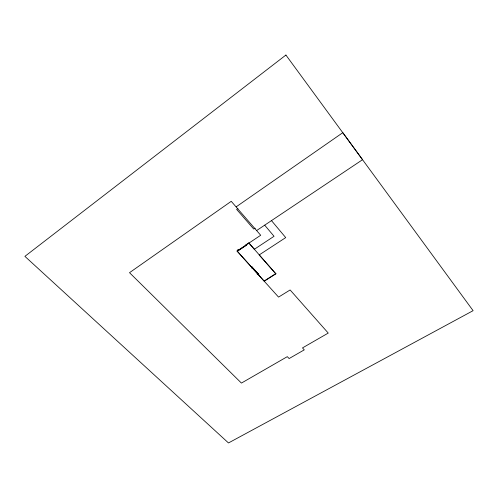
<?xml version="1.0" encoding="UTF-8"?>
<svg xmlns="http://www.w3.org/2000/svg" width="498" height="498" viewBox="0 0 498 498"><rect width="100%" height="100%" fill="white"/><g stroke="black" fill="none" stroke-linecap="round" stroke-linejoin="round"><path stroke-width="0.75" d="M237.042 251.011L260.697 235.261L231.24 201.316L129.517 272.68L241.424 383.08L287.315 356.649L289.114 358.554L304.278 349.851L302.485 347.909L328.244 333.075L290.122 289.961L278.55 297.107L237.042 251.011L264.245 281.221L275.88 273.85L259.165 254.945L285.721 237.596L271.466 220.602M264.668 225.158L274.043 236.289L254.223 249.355M258.723 274.41L258.499 274.809L258.798 274.491L251.764 266.679L251.465 266.996L251.764 266.679M256.725 230.487L362.55 159.702L342.817 132.661L236.195 206.826M245.713 244.972L248.795 242.918L275.88 273.85M246.659 244.997L237.478 251.11L246.659 244.997L246.435 244.618M237.59 250.917L237.26 250.724L237.478 251.11M237.397 208.407L237.944 208.475L236.631 209.384L253.737 229.061L255.038 228.19L254.97 228.657M238.231 250.077L238.268 250.469M237.415 250.899L238.187 250.382M245.807 245.309L246.591 244.786M252.368 267.351L252.225 267.706M251.646 268.08L252.517 267.513M257.186 274.224L258.051 273.67M258.201 273.832L257.765 273.85M264.257 280.928L275.88 273.558M237.764 249.56L238.461 250.338M251.664 266.741L258.792 274.622M245.881 245.396L245.452 245.271L245.688 245.526M248.795 242.918L254.241 249.075M285.908 55.048L24.9 256.358L228.482 442.952L473.1 310.671L285.908 55.048"/></g></svg>
